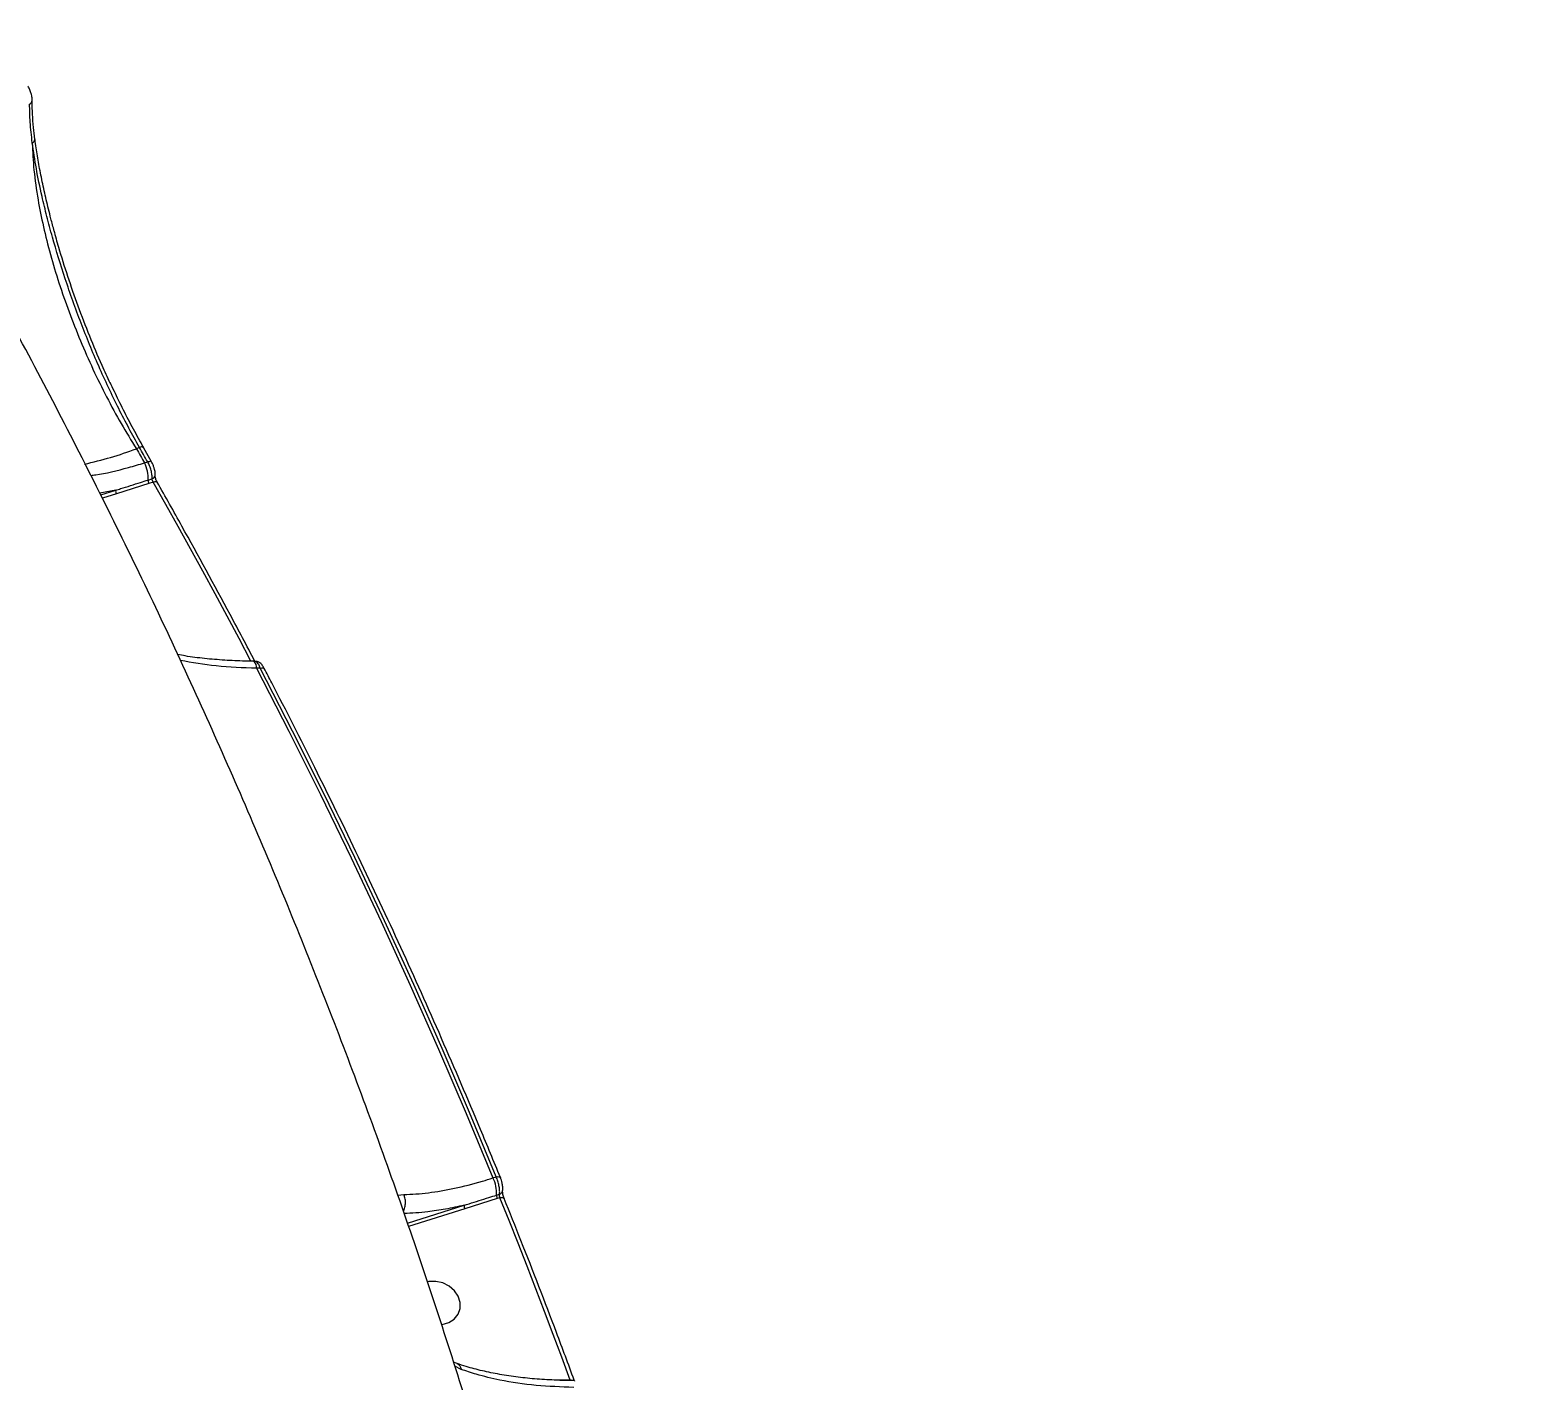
# Model space of a CAD drawing. Header units: millimetres. Extents: x -10881 to 8954, y -8695 to 5624.
# Drawn here: x -4255.8 to -3991.5, y 2521.8 to 2762.8 of the extents above; entities that cross this region are included whole.
import ezdxf

# ---------------------------------------------------------------- set-up
doc = ezdxf.new("R2010")
doc.units = ezdxf.units.MM
for name, color, linetype in [('DIKOM_ОБЪЕКТ', 7, 'Continuous'), ('DIKOM_РАЗМЕР_ЗОНА', 7, 'Continuous'), ('DIKOM_РАЗМЕР_ОБЪЕКТА', 7, 'Continuous')]:
    doc.layers.add(name, color=color, linetype=linetype)
doc.styles.add('style1', font='arial.ttf', dxfattribs={"width": 0.8})
doc.dimstyles.new('1-50', dxfattribs={"dimtxt": 300, "dimasz": 200, "dimexe": 100, "dimexo": 0, "dimgap": 100, "dimtad": 1, "dimtxsty": 'style1', "dimcen": 200, "dimclrd": 7, "dimclre": 7, "dimclrt": 7, "dimadec": 1, "dimazin": 2, "dimtfac": 1, "dimtmove": 0, "dimatfit": 2, "dimfxl": 0, "dimlwd": 25, "dimlwe": 18, "dimarcsym": 0})

# ---------------------------------------------------------------- blocks, each defined once
blk = doc.blocks.new('*D9')
at = {"layer": 'Defpoints', "color": 0, "transparency": 16777216}
for p in [(-9533.99, 4149), (-6877.05, 4149), (-2715.65, -5051.15)]:
    blk.add_point(p, dxfattribs=at)
at = {"layer": 'DIKOM_РАЗМЕР_ОБЪЕКТА', "color": 7, "lineweight": 18, "transparency": 16777216}
for p, q in [((-6877.05, 4149), (-9633.99, 4149)), ((-2715.65, -5051.15), (-9633.99, -5051.15))]:
    blk.add_line(p, q, dxfattribs=at)
at = {"layer": 'DIKOM_РАЗМЕР_ОБЪЕКТА', "color": 7, "lineweight": 25, "transparency": 16777216}
blk.add_line((-9533.99, -4851.15), (-9533.99, 3949), dxfattribs=at)
at = {"layer": 'DIKOM_РАЗМЕР_ОБЪЕКТА', "color": 7, "transparency": 16777216}
for points in [[(-9567.32, 3949), (-9500.66, 3949), (-9533.99, 4149)], [(-9567.32, -4851.15), (-9500.66, -4851.15), (-9533.99, -5051.15)]]:
    blk.add_solid(points, dxfattribs=at)
at = {"layer": 'DIKOM_РАЗМЕР_ОБЪЕКТА', "color": 7, "transparency": 16777216, "insert": (-9787.16, -451.07), "char_height": 300, "attachment_point": 5, "rotation": 90, "style": 'style1'}
blk.add_mtext('9200', dxfattribs=at)
blk = doc.blocks.new('*D10')
at = {"layer": 'Defpoints', "color": 0, "transparency": 16777216}
for p in [(-7152.73, 2730.8), (7385.22, 911.28), (7385.22, -7693.77)]:
    blk.add_point(p, dxfattribs=at)
at = {"layer": 'DIKOM_РАЗМЕР_ОБЪЕКТА', "color": 7, "lineweight": 18, "transparency": 16777216}
for p, q in [((-7152.73, 2730.8), (-7152.73, -7793.77)), ((7385.22, 911.28), (7385.22, -7793.77))]:
    blk.add_line(p, q, dxfattribs=at)
at = {"layer": 'DIKOM_РАЗМЕР_ОБЪЕКТА', "color": 7, "lineweight": 25, "transparency": 16777216}
blk.add_line((-6952.73, -7693.77), (7185.22, -7693.77), dxfattribs=at)
at = {"layer": 'DIKOM_РАЗМЕР_ОБЪЕКТА', "color": 7, "transparency": 16777216}
for points in [[(-6952.73, -7660.43), (-6952.73, -7727.1), (-7152.73, -7693.77)], [(7185.22, -7660.43), (7185.22, -7727.1), (7385.22, -7693.77)]]:
    blk.add_solid(points, dxfattribs=at)
at = {"layer": 'DIKOM_РАЗМЕР_ОБЪЕКТА', "color": 7, "transparency": 16777216, "insert": (116.24, -7440.59), "char_height": 300, "attachment_point": 5, "style": 'style1'}
blk.add_mtext('14500', dxfattribs=at)
blk = doc.blocks.new('*D11')
at = {"layer": 'Defpoints', "color": 0, "transparency": 16777216}
for p in [(-7028.45, 5624.13), (-10431.26, -7165.91), (-2784.83, -7165.91)]:
    blk.add_point(p, dxfattribs=at)
at = {"layer": 'DIKOM_РАЗМЕР_ЗОНА', "color": 7, "lineweight": 18, "transparency": 16777216}
for p, q in [((-7028.45, 5624.13), (-10531.26, 5624.13)), ((-2784.83, -7165.91), (-10531.26, -7165.91))]:
    blk.add_line(p, q, dxfattribs=at)
at = {"layer": 'DIKOM_РАЗМЕР_ЗОНА', "color": 7, "lineweight": 25, "transparency": 16777216}
blk.add_line((-10431.26, 5424.13), (-10431.26, -6965.91), dxfattribs=at)
at = {"layer": 'DIKOM_РАЗМЕР_ЗОНА', "color": 7, "transparency": 16777216}
for points in [[(-10464.6, 5424.13), (-10397.93, 5424.13), (-10431.26, 5624.13)], [(-10464.6, -6965.91), (-10397.93, -6965.91), (-10431.26, -7165.91)]]:
    blk.add_solid(points, dxfattribs=at)
at = {"layer": 'DIKOM_РАЗМЕР_ЗОНА', "color": 7, "transparency": 16777216, "insert": (-10684.43, -770.89), "char_height": 300, "attachment_point": 5, "rotation": 90, "style": 'style1'}
blk.add_mtext('12800', dxfattribs=at)
blk = doc.blocks.new('*D12')
at = {"layer": 'Defpoints', "color": 0, "transparency": 16777216}
for p in [(-9113.32, 3014.05), (8954.2, 2756.48), (8954.2, -8594.51)]:
    blk.add_point(p, dxfattribs=at)
at = {"layer": 'DIKOM_РАЗМЕР_ЗОНА', "color": 7, "lineweight": 18, "transparency": 16777216}
for p, q in [((-9113.32, 3014.05), (-9113.32, -8694.51)), ((8954.2, 2756.48), (8954.2, -8694.51))]:
    blk.add_line(p, q, dxfattribs=at)
at = {"layer": 'DIKOM_РАЗМЕР_ЗОНА', "color": 7, "lineweight": 25, "transparency": 16777216}
blk.add_line((-8913.32, -8594.51), (8754.2, -8594.51), dxfattribs=at)
at = {"layer": 'DIKOM_РАЗМЕР_ЗОНА', "color": 7, "transparency": 16777216}
for points in [[(-8913.32, -8561.18), (-8913.32, -8627.85), (-9113.32, -8594.51)], [(8754.2, -8561.18), (8754.2, -8627.85), (8954.2, -8594.51)]]:
    blk.add_solid(points, dxfattribs=at)
at = {"layer": 'DIKOM_РАЗМЕР_ЗОНА', "color": 7, "transparency": 16777216, "insert": (-79.56, -8341.34), "char_height": 300, "attachment_point": 5, "style": 'style1'}
blk.add_mtext('18000', dxfattribs=at)

msp = doc.modelspace()

# ---------------------------------------------------------------- linework, layer by layer
at = {"layer": 'DIKOM_ОБЪЕКТ', "color": 7, "linetype": 'Continuous', "lineweight": 15}
for p, q in [((-4254.892, 2743.198), (-4254.892, 2743.233)), ((-4236.234, 2688.245), (-4236.792, 2688.004)), ((-4234.075, 2685.673), (-4235.54, 2688.236)), ((-4235.36, 2685.5), (-4234.77, 2685.685)), ((-4234.074, 2685.673), (-4234.071, 2685.665)), ((-4234.698, 2682.434), (-4234.003, 2682.652)), ((-4240.481, 2680.625), (-4243.294, 2680.074)), ((-4243.148, 2679.788), (-4240.481, 2680.625)), ((-4240.361, 2679.964), (-4242.842, 2679.186)), ((-4234.566, 2681.821), (-4240.361, 2679.964)), ((-4233.771, 2682.07), (-4234.566, 2681.821)), ((-4215.534, 2650.084), (-4215.806, 2650.084)), ((-4215.806, 2650.084), (-4215.787, 2650.082)), ((-4214.682, 2648.853), (-4215.367, 2648.851)), ((-4213.969, 2648.808), (-4213.964, 2648.799)), ((-4173.2, 2557.941), (-4172.609, 2558.126)), ((-4171.857, 2557.997), (-4171.852, 2557.982)), ((-4190.168, 2554.839), (-4189.088, 2554.957)), ((-4188.443, 2549.891), (-4178.335, 2553.062)), ((-4172.407, 2554.262), (-4178.214, 2552.401)), ((-4172.539, 2554.875), (-4172.013, 2555.04)), ((-4171.951, 2554.405), (-4172.407, 2554.262)), ((-4178.214, 2552.401), (-4188.224, 2549.261)), ((-4179.596, 2524.859), (-4180.201, 2525.085)), ((-4178.856, 2523.789), (-4179.977, 2524.365)), ((-4161.286, 2521.865), (-4159.532, 2521.859)), ((-4159.532, 2521.859), (-4159.399, 2521.859))]:
    msp.add_line(p, q, dxfattribs=at)
at = {"layer": 'DIKOM_ОБЪЕКТ', "color": 7, "linetype": 'Continuous', "lineweight": 15, "flags": 128}
for points in [[(-4255.374, 2750.163), (-4255.372, 2750.19), (-4255.371, 2750.222)], [(-4236.792, 2688.004), (-4236.612, 2687.691), (-4236.433, 2687.378), (-4236.254, 2687.065), (-4236.075, 2686.752), (-4235.896, 2686.439), (-4235.717, 2686.126), (-4235.538, 2685.813), (-4235.36, 2685.5)], [(-4234.77, 2685.685), (-4234.952, 2686.005), (-4235.135, 2686.325), (-4235.318, 2686.645), (-4235.501, 2686.965), (-4235.684, 2687.285), (-4235.867, 2687.605), (-4236.05, 2687.925), (-4236.234, 2688.245)], [(-4235.558, 2688.261), (-4235.542, 2688.239), (-4235.54, 2688.236)], [(-4234.77, 2685.685), (-4234.607, 2685.736), (-4234.457, 2685.767), (-4234.324, 2685.776), (-4234.214, 2685.764), (-4234.13, 2685.73), (-4234.076, 2685.676), (-4234.074, 2685.673)], [(-4233.771, 2682.07), (-4233.607, 2682.121), (-4233.456, 2682.152), (-4233.323, 2682.161), (-4233.213, 2682.148), (-4233.129, 2682.113), (-4233.076, 2682.058), (-4233.074, 2682.056)], [(-4216.35, 2650.133), (-4218.465, 2654.146), (-4220.598, 2658.154), (-4222.749, 2662.155), (-4224.918, 2666.151), (-4227.104, 2670.14), (-4229.309, 2674.123), (-4231.531, 2678.1), (-4233.771, 2682.07)], [(-4215.367, 2648.851), (-4209.599, 2637.631), (-4203.972, 2626.366), (-4198.486, 2615.059), (-4193.142, 2603.711), (-4187.941, 2592.324), (-4182.883, 2580.899), (-4177.969, 2569.437), (-4173.2, 2557.941)], [(-4214.682, 2648.853), (-4214.516, 2648.898), (-4214.362, 2648.923), (-4214.227, 2648.928), (-4214.114, 2648.911), (-4214.029, 2648.873), (-4213.973, 2648.816), (-4213.969, 2648.808)], [(-4172.609, 2558.126), (-4177.369, 2569.599), (-4182.272, 2581.037), (-4187.319, 2592.439), (-4192.509, 2603.803), (-4197.841, 2615.128), (-4203.314, 2626.412), (-4208.928, 2637.654), (-4214.682, 2648.853)], [(-4172.609, 2558.126), (-4172.437, 2558.157), (-4172.277, 2558.169), (-4172.135, 2558.16), (-4172.018, 2558.132), (-4171.928, 2558.085), (-4171.869, 2558.021), (-4171.857, 2557.997)], [(-4171.951, 2554.405), (-4171.778, 2554.436), (-4171.617, 2554.447), (-4171.475, 2554.438), (-4171.357, 2554.409), (-4171.267, 2554.361), (-4171.209, 2554.296), (-4171.198, 2554.273)], [(-4159.399, 2521.859), (-4160.905, 2525.94), (-4162.428, 2530.018), (-4163.97, 2534.092), (-4165.53, 2538.163), (-4167.108, 2542.229), (-4168.705, 2546.292), (-4170.319, 2550.35), (-4171.951, 2554.405)], [(-4182.24, 2531.818), (-4181.085, 2532.154), (-4180.119, 2532.773), (-4179.421, 2533.624), (-4179.048, 2534.639), (-4179.029, 2535.735), (-4179.366, 2536.823), (-4180.032, 2537.816), (-4180.973, 2538.633), (-4182.112, 2539.208), (-4183.358, 2539.494), (-4184.609, 2539.467), (-4184.884, 2539.417)], [(-4159.399, 2521.859), (-4159.224, 2521.885), (-4159.061, 2521.891), (-4158.918, 2521.877), (-4158.798, 2521.844), (-4158.707, 2521.793), (-4158.648, 2521.726), (-4158.634, 2521.696)]]:
    msp.add_lwpolyline(points, dxfattribs=at)
at = {"layer": 'DIKOM_ОБЪЕКТ', "color": 7, "linetype": 'Continuous', "lineweight": 15}
for centre, radius, start, end in [((-4256.216, 2750.26), 0.847, 297.3864, 353.42538), ((-4255.656, 2743.273), 0.768, 293.33062, 354.39901), ((-4260.824, 2752.465), 68.795, 282.39077, 290.44616), ((-4235.882, 2687.661), 0.682, 61.58493, 121.04485), ((-4240.399, 2682.809), 5.713, 356.23889, 28.10119), ((-4234.198, 2683.387), 0.76, 284.83264, 351.45583), ((-4239.463, 2680.469), 1.03, 171.3069, 209.38021), ((-4233.558, 2682.359), 1.143, 176.23889, 208.10119), ((-4217.019, 2648.974), 1.657, 355.7473, 41.95665), ((-4178.24, 2555.25), 5.713, 356.23897, 28.1014), ((-4177.317, 2552.906), 1.03, 171.30695, 209.38043), ((-4171.399, 2554.8), 1.143, 176.23897, 208.1014), ((-4172.199, 2555.768), 0.752, 284.29858, 349.83127)]:
    msp.add_arc(centre, radius, start, end, dxfattribs=at)
for points, knots in [([(-4255.382, 2750.222), (-4255.379, 2750.282), (-4255.362, 2750.587), (-4255.474, 2751.114), (-4255.705, 2751.843), (-4255.938, 2752.39), (-4256.093, 2752.647), (-4256.133, 2752.712)], [0, 0, 0, 0, 0.0842136, 0.4265451, 0.6936801, 0.9215626, 1, 1, 1, 1]), ([(-4255.352, 2742.568), (-4255.498, 2743.843), (-4255.792, 2746.41), (-4255.815, 2748.47), (-4255.826, 2749.508)], [0, 0, 0, 0, 0.4964823, 1, 1, 1, 1]), ([(-4254.885, 2743.233), (-4254.973, 2743.94), (-4255.171, 2745.526), (-4255.322, 2747.708), (-4255.391, 2749.317), (-4255.365, 2750.049), (-4255.36, 2750.163)], [0, 0, 0, 0, 0.2689571, 0.6038992, 0.9381669, 1, 1, 1, 1]), ([(-4138.907, 2332.697), (-4139.031, 2333.852), (-4139.783, 2340.848), (-4141.468, 2353.667), (-4143.979, 2371.153), (-4146.83, 2388.618), (-4149.986, 2406.061), (-4153.456, 2423.477), (-4157.236, 2440.86), (-4161.328, 2458.207), (-4165.729, 2475.512), (-4170.439, 2492.771), (-4175.457, 2509.98), (-4180.782, 2527.132), (-4186.413, 2544.224), (-4192.348, 2561.251), (-4198.586, 2578.208), (-4205.126, 2595.09), (-4211.966, 2611.893), (-4219.104, 2628.612), (-4226.539, 2645.242), (-4234.268, 2661.778), (-4242.291, 2678.216), (-4250.603, 2694.552), (-4259.21, 2710.778), (-4267.866, 2726.508), (-4273.784, 2736.764), (-4276.633, 2741.7)], [0, 0, 0, 0, 0.0081035, 0.0490829, 0.0901007, 0.1311578, 0.1722551, 0.2133931, 0.2545725, 0.2957939, 0.3370576, 0.378364, 0.4197135, 0.4611061, 0.502542, 0.5440211, 0.5855434, 0.6271086, 0.6687167, 0.7103671, 0.7520596, 0.7937936, 0.8355687, 0.8773841, 0.9192393, 0.9611334, 1, 1, 1, 1]), ([(-4255.352, 2742.568), (-4255.282, 2740.974), (-4255.142, 2737.785), (-4254.423, 2732.712), (-4253.413, 2727.654), (-4252.161, 2722.688), (-4250.635, 2717.598), (-4248.839, 2712.44), (-4246.804, 2707.283), (-4244.558, 2702.19), (-4242.117, 2697.239), (-4239.529, 2692.456), (-4237.703, 2689.487), (-4236.792, 2688.004)], [0, 0, 0, 0, 0.1033753, 0.2067505, 0.294607, 0.3827354, 0.4705918, 0.5587486, 0.6471803, 0.7353371, 0.8234665, 0.9118705, 1, 1, 1, 1]), ([(-4236.234, 2688.245), (-4237.485, 2690.516), (-4239.379, 2693.951), (-4241.771, 2698.908), (-4244.07, 2703.97), (-4246.206, 2709.177), (-4248.137, 2714.389), (-4249.918, 2719.562), (-4251.47, 2724.638), (-4252.77, 2729.489), (-4253.762, 2733.614), (-4254.697, 2738.108), (-4255.133, 2741.073), (-4255.352, 2742.568)], [0, 0, 0, 0, 0.1312176, 0.1985366, 0.2663506, 0.3975679, 0.4649063, 0.5327453, 0.6634786, 0.7305666, 0.7981511, 0.8982446, 1, 1, 1, 1]), ([(-4251.431, 2726.851), (-4251.635, 2727.591), (-4252.159, 2729.49), (-4252.877, 2732.434), (-4253.599, 2735.678), (-4254.195, 2738.77), (-4254.621, 2741.295), (-4254.798, 2742.698), (-4254.861, 2743.2)], [0, 0, 0, 0, 0.1216002, 0.3122783, 0.5045192, 0.6978784, 0.8918111, 1, 1, 1, 1]), ([(-4251.519, 2726.971), (-4251.248, 2725.977), (-4250.521, 2723.32), (-4249.087, 2718.799), (-4247.251, 2713.502), (-4245.204, 2708.177), (-4243.291, 2703.56), (-4242.008, 2700.806), (-4241.521, 2699.76)], [0, 0, 0, 0, 0.1142844, 0.3056909, 0.4977221, 0.6903731, 0.8824074, 1, 1, 1, 1]), ([(-4235.511, 2688.292), (-4235.806, 2688.802), (-4236.713, 2690.378), (-4238.201, 2693.178), (-4239.9, 2696.514), (-4240.965, 2698.775), (-4241.464, 2699.835)], [0, 0, 0, 0, 0.14239012, 0.43909669, 0.73700236, 1, 1, 1, 1]), ([(-4244.918, 2683.265), (-4244.628, 2683.299), (-4242.549, 2683.538), (-4239.28, 2684.342), (-4236.306, 2685.22), (-4235.36, 2685.5)], [0, 0, 0, 0, 0.0993587, 0.7132938, 1, 1, 1, 1]), ([(-4234.003, 2682.652), (-4234, 2682.68), (-4233.977, 2682.887), (-4233.994, 2683.364), (-4234.147, 2684.141), (-4234.411, 2684.962), (-4234.65, 2685.444), (-4234.77, 2685.685)], [0, 0, 0, 0, 0.0371036, 0.2779664, 0.518759, 0.7593438, 1, 1, 1, 1]), ([(-4233.708, 2684.823), (-4233.741, 2684.934), (-4233.832, 2685.233), (-4233.985, 2685.494), (-4234.081, 2685.659)], [0, 0, 0, 0, 0.3687026, 1, 1, 1, 1]), ([(-4233.771, 2682.07), (-4233.8, 2682.117), (-4233.86, 2682.21), (-4233.933, 2682.367), (-4233.984, 2682.516), (-4234.001, 2682.607), (-4234.003, 2682.647), (-4234.003, 2682.652)], [0, 0, 0, 0, 0.2402524, 0.48115126, 0.7222767, 0.96285597, 1, 1, 1, 1]), ([(-4233.46, 2683.276), (-4233.449, 2683.375), (-4233.414, 2683.709), (-4233.496, 2684.234), (-4233.65, 2684.662), (-4233.708, 2684.823)], [0, 0, 0, 0, 0.2080818, 0.7019249, 1, 1, 1, 1]), ([(-4233.075, 2682.061), (-4233.084, 2682.077), (-4233.137, 2682.163), (-4233.238, 2682.384), (-4233.352, 2682.694), (-4233.422, 2682.982), (-4233.447, 2683.168), (-4233.447, 2683.262), (-4233.447, 2683.264), (-4233.447, 2683.264)], [0, 0, 0, 0, 0.0438192, 0.2328706, 0.4425079, 0.6551372, 0.8134555, 0.9382942, 1, 1, 1, 1]), ([(-4240.481, 2680.625), (-4240.185, 2680.715), (-4238.706, 2681.164), (-4236.785, 2681.778), (-4235.147, 2682.293), (-4234.698, 2682.434)], [0, 0, 0, 0, 0.1536566, 0.7682989, 1, 1, 1, 1]), ([(-4215.638, 2650.09), (-4217.106, 2652.872), (-4221.364, 2660.939), (-4227.179, 2671.595), (-4231.601, 2679.441), (-4233.074, 2682.056)], [0, 0, 0, 0, 0.2597908, 0.7532294, 1, 1, 1, 1]), ([(-4215.784, 2650.145), (-4216.318, 2650.141), (-4218.095, 2650.13), (-4221.056, 2650.272), (-4224.625, 2650.577), (-4227.428, 2650.924), (-4228.978, 2651.216), (-4229.428, 2651.301)], [0, 0, 0, 0, 0.1115948, 0.3710949, 0.6319432, 0.8930339, 1, 1, 1, 1]), ([(-4215.367, 2648.851), (-4217.794, 2648.938), (-4222.516, 2649.107), (-4226.837, 2649.877), (-4228.937, 2650.252)], [0, 0, 0, 0, 0.5140735, 1, 1, 1, 1]), ([(-4214.682, 2648.853), (-4214.709, 2648.926), (-4214.824, 2649.233), (-4215.042, 2649.672), (-4215.314, 2650.029), (-4215.465, 2650.057), (-4215.534, 2650.07)], [0, 0, 0, 0, 0.1007683, 0.4240656, 0.7334956, 1, 1, 1, 1]), ([(-4213.976, 2648.792), (-4214.072, 2648.972), (-4214.288, 2649.379), (-4214.671, 2649.782), (-4215.127, 2650.059), (-4215.426, 2650.064), (-4215.531, 2650.066)], [0, 0, 0, 0, 0.2678882, 0.6029015, 0.8594675, 1, 1, 1, 1]), ([(-4171.857, 2557.997), (-4173.034, 2560.861), (-4176.447, 2569.164), (-4182.319, 2582.854), (-4189.565, 2599.039), (-4197.103, 2615.146), (-4204.789, 2630.889), (-4210.475, 2642.09), (-4213.526, 2647.957), (-4213.969, 2648.808)], [0, 0, 0, 0, 0.0934435, 0.2709217, 0.4484016, 0.6258822, 0.8033633, 0.9715055, 1, 1, 1, 1]), ([(-4189.088, 2554.957), (-4187.648, 2555.036), (-4184.822, 2555.192), (-4180.068, 2556.04), (-4176.161, 2557.02), (-4173.823, 2557.747), (-4173.2, 2557.941)], [0, 0, 0, 0, 0.3028924, 0.5944611, 0.8920287, 1, 1, 1, 1]), ([(-4172.013, 2555.04), (-4172.009, 2555.069), (-4171.983, 2555.278), (-4171.983, 2555.761), (-4172.097, 2556.548), (-4172.309, 2557.385), (-4172.509, 2557.879), (-4172.609, 2558.126)], [0, 0, 0, 0, 0.0387882, 0.2783653, 0.5186336, 0.7594353, 1, 1, 1, 1]), ([(-4171.57, 2557.014), (-4171.605, 2557.189), (-4171.674, 2557.533), (-4171.802, 2557.831), (-4171.865, 2557.978)], [0, 0, 0, 0, 0.5081154, 1, 1, 1, 1]), ([(-4171.472, 2555.637), (-4171.458, 2555.749), (-4171.416, 2556.079), (-4171.457, 2556.556), (-4171.546, 2556.916), (-4171.57, 2557.014)], [0, 0, 0, 0, 0.27188041, 0.80112575, 1, 1, 1, 1]), ([(-4189.185, 2552.019), (-4189.153, 2552.062), (-4188.981, 2552.298), (-4188.822, 2552.906), (-4188.756, 2553.743), (-4188.875, 2554.405), (-4189.013, 2554.791), (-4189.071, 2554.918), (-4189.088, 2554.957)], [0, 0, 0, 0, 0.0589392, 0.3251181, 0.5912973, 0.8574774, 0.9560043, 1, 1, 1, 1]), ([(-4178.335, 2553.062), (-4179.443, 2552.821), (-4181.667, 2552.337), (-4185.31, 2551.775), (-4187.656, 2551.655), (-4189.034, 2551.585)], [0, 0, 0, 0, 0.2904575, 0.5833921, 1, 1, 1, 1]), ([(-4178.335, 2553.062), (-4178.039, 2553.152), (-4176.559, 2553.601), (-4174.635, 2554.217), (-4172.992, 2554.733), (-4172.539, 2554.875)], [0, 0, 0, 0, 0.1533127, 0.7665794, 1, 1, 1, 1]), ([(-4171.951, 2554.405), (-4171.961, 2554.457), (-4171.982, 2554.561), (-4172.003, 2554.735), (-4172.015, 2554.897), (-4172.016, 2554.994), (-4172.014, 2555.034), (-4172.013, 2555.04)], [0, 0, 0, 0, 0.2442311, 0.4858979, 0.7246337, 0.9617552, 1, 1, 1, 1]), ([(-4171.198, 2554.277), (-4171.205, 2554.295), (-4171.247, 2554.391), (-4171.326, 2554.638), (-4171.411, 2554.984), (-4171.457, 2555.306), (-4171.468, 2555.514), (-4171.462, 2555.615), (-4171.46, 2555.623), (-4171.46, 2555.625)], [0, 0, 0, 0, 0.044987, 0.2395412, 0.4565148, 0.6769482, 0.8427688, 0.9670644, 1, 1, 1, 1]), ([(-4158.701, 2521.877), (-4159.746, 2524.705), (-4162.819, 2533.016), (-4166.992, 2543.815), (-4170.191, 2551.769), (-4171.198, 2554.273)], [0, 0, 0, 0, 0.2610021, 0.7673249, 1, 1, 1, 1]), ([(-4179.616, 2524.82), (-4179.467, 2524.739), (-4179.167, 2524.576), (-4178.965, 2524.177), (-4178.881, 2523.897), (-4178.864, 2523.826), (-4178.856, 2523.789)], [0, 0, 0, 0, 0.42567471, 0.86163813, 0.92665807, 1, 1, 1, 1]), ([(-4159.216, 2521.845), (-4160.087, 2521.847), (-4162.154, 2521.85), (-4165.336, 2522.038), (-4168.736, 2522.376), (-4172.002, 2522.869), (-4175.087, 2523.508), (-4177.637, 2524.166), (-4179.06, 2524.66), (-4179.599, 2524.847)], [0, 0, 0, 0, 0.1155384, 0.2739476, 0.4326231, 0.5909273, 0.748385, 0.9046013, 1, 1, 1, 1]), ([(-4158.79, 2520.577), (-4161.04, 2520.654), (-4165.606, 2520.81), (-4171.394, 2521.708), (-4175.791, 2522.757), (-4177.968, 2523.49), (-4178.856, 2523.789)], [0, 0, 0, 0, 0.3072584, 0.6233184, 0.8463529, 1, 1, 1, 1])]:
    msp.add_open_spline(points, degree=3, knots=knots, dxfattribs=at)

# ---------------------------------------------------------------- dimensions: what is measured, and where the dimension line sits
at = {"layer": 'DIKOM_РАЗМЕР_ЗОНА'}
dim = msp.add_linear_dim(base=(-10431.262, -7165.906), p1=(-7028.448, 5624.134), p2=(-2784.833, -7165.906), angle=90, text='12800', dimstyle='1-50', dxfattribs=at)
dim.commit()
dim.dimension.update_dxf_attribs({"geometry": '*D11', "text_midpoint": (-10431.262, -770.886), "dimtype": 160})
dim = msp.add_linear_dim(base=(8954.2, -8594.513), p1=(-9113.319, 3014.045), p2=(8954.2, 2756.48), text='18000', dimstyle='1-50', dxfattribs=at)
dim.commit()
dim.dimension.update_dxf_attribs({"geometry": '*D12', "text_midpoint": (-79.559, -8594.513), "dimtype": 160})
at = {"layer": 'DIKOM_РАЗМЕР_ОБЪЕКТА'}
dim = msp.add_linear_dim(base=(-9533.989, 4149.001), p1=(-2715.652, -5051.147), p2=(-6877.054, 4149.001), angle=90, text='9200', dimstyle='1-50', dxfattribs=at)
dim.commit()
dim.dimension.update_dxf_attribs({"geometry": '*D9', "text_midpoint": (-9533.989, -451.073), "dimtype": 160})
dim = msp.add_linear_dim(base=(7385.217, -7693.766), p1=(-7152.73, 2730.795), p2=(7385.217, 911.281), text='14500', dimstyle='1-50', dxfattribs=at)
dim.commit()
dim.dimension.update_dxf_attribs({"geometry": '*D10', "text_midpoint": (116.244, -7693.766), "dimtype": 160})

doc.saveas('drawing.dxf')
